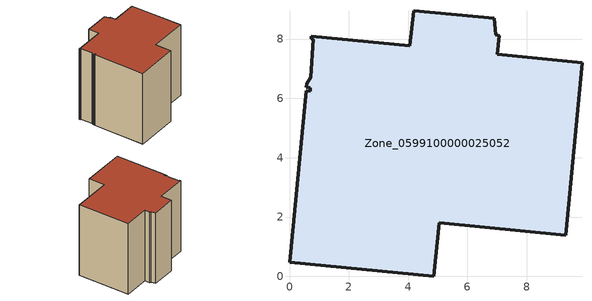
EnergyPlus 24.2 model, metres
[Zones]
Zone_0599100000025052
 floor ground (C_G): 0.8,8 0.73,8.01 0.74,8.1 4.05,7.77 4.18,8.96 6.91,8.7 6.95,8.15 7.06,8.11 7,7.49 9.86,7.21 9.31,1.38 5.04,1.8 4.87,0 0,0.48 0.56,6.25 0.69,6.24 0.7,6.36 0.57,6.37 0.58,6.49 0.72,6.71 z0
 wall outside (C_F): 0.7,6.36 0.69,6.24 0.56,6.25 0,0.48 4.87,0 5.04,1.8 9.31,1.38 9.86,7.21 7,7.49 7.06,8.11 6.95,8.15 6.91,8.7 4.18,8.96 4.05,7.77 0.74,8.1 0.73,8.01 0.8,8 0.72,6.71 0.58,6.49 0.57,6.37 0.7,6.36 z0:8.46
 roof outside (C_R): 4.05,7.77 0.74,8.1 0.73,8.01 0.8,8 0.72,6.71 0.58,6.49 0.57,6.37 0.7,6.36 0.69,6.24 0.56,6.25 0,0.48 4.87,0 5.04,1.8 9.31,1.38 9.86,7.21 7,7.49 7.06,8.11 6.95,8.15 6.91,8.7 4.18,8.96 z8.46
[BUILDING]
Pand.0599100000025052: North Axis=0; Terrain=City; Loads Convergence Tolerance Value=0.04; Temperature Convergence Tolerance Value=0.4; Solar Distribution=FullExterior; Maximum Number of Warmup Days=25; Minimum Number of Warmup Days=1
[Site:Location]
Rotterdam.The.Hague.AP_ZH_NLD Design_Conditions: Latitude=51.96; Longitude=4.45; Time Zone=1; Elevation=-4.5
[SITE:GROUNDTEMPERATURE:BUILDINGSURFACE]
18, 18, 18, 18, 18, 18, 18, 18, 18, 18, 18, 18
[MATERIAL] Thermal Absorptance=0.9; Solar Absorptance=0.7; Visible Absorptance=0.7
Name | Roughness | Thickness | Conductivity | Density | Specific Heat
G.TC.1975-1991 | MediumSmooth | 0.15 | 0.288461 | 540 | 1210
F.TC.1975-1991 | Rough | 0.3 | 0.230769 | 1920 | 840
R.TC.1975-1991 | MediumRough | 0.2 | 0.153846 | 1500 | 1000
[CONSTRUCTION]
C_G: G.TC.1975-1991
C_F: F.TC.1975-1991
C_R: R.TC.1975-1991
[ZONE]
Zone_0599100000025052: Type=1; Multiplier=1; Ceiling Height=Autocalculate; Volume=Autocalculate; Floor Area=autocalculate; Part of Total Floor Area=Yes
[ZONEINFILTRATION:DESIGNFLOWRATE]
Infil_Zone_0599100000025052: Zone or ZoneList or Space or SpaceList=Zone_0599100000025052; Schedule=AlwaysOn; Design Flow Rate Calculation Method=Flow/Area; Flow Rate per Floor Area=0.003; Constant Term Coefficient=1; Temperature Term Coefficient=0; Velocity Term Coefficient=0; Velocity Squared Term Coefficient=0
[HVACTEMPLATE:ZONE:IDEALLOADSAIRSYSTEM]
Zone_0599100000025052: Maximum Heating Supply Air Temperature=50; Minimum Cooling Supply Air Temperature=13; Maximum Heating Supply Air Humidity Ratio=0.0156; Minimum Cooling Supply Air Humidity Ratio=0.0077; Heating Limit=NoLimit; Cooling Limit=NoLimit; Dehumidification Control Type=ConstantSensibleHeatRatio; Cooling Sensible Heat Ratio=0.7; Dehumidification Setpoint=60; Humidification Control Type=None; Humidification Setpoint=30; Outdoor Air Method=None; Outdoor Air Flow Rate per Person=0.00944; Outdoor Air Flow Rate per Zone Floor Area=0; Outdoor Air Flow Rate per Zone=0; Demand Controlled Ventilation Type=None; Outdoor Air Economizer Type=NoEconomizer; Heat Recovery Type=None; Sensible Heat Recovery Effectiveness=0.7; Latent Heat Recovery Effectiveness=0.65
[ZONECONTROL:THERMOSTAT]
ThermostatControl_Zone_0599100000025052: Zone or ZoneList=Zone_0599100000025052; Control Type Schedule=DualSetpointControlType; Control 1=Thermostat_Zone_0599100000025052; Temperature Difference Between Cutout And Setpoint=0
[THERMOSTATSETPOINT:DUALSETPOINT]
Thermostat_Zone_0599100000025052: Heating Setpoint Temperature Schedule=HeatingSetpoint_Zone_0599100000025052; Cooling Setpoint Temperature Schedule=CoolingSetpoint_Zone_0599100000025052
[SCHEDULE:COMPACT]
HeatingSetpoint_Zone_0599100000025052: Through: 12/31, For: AllDays, Until: 24:00, 21
CoolingSetpoint_Zone_0599100000025052: Through: 12/31, For: AllDays, Until: 24:00, 24
DualSetpointControlType: Through: 12/31, For: AllDays, Until: 24:00, 4
AlwaysOn: Through: 12/31, For: AllDays, Until: 24:00, 1
